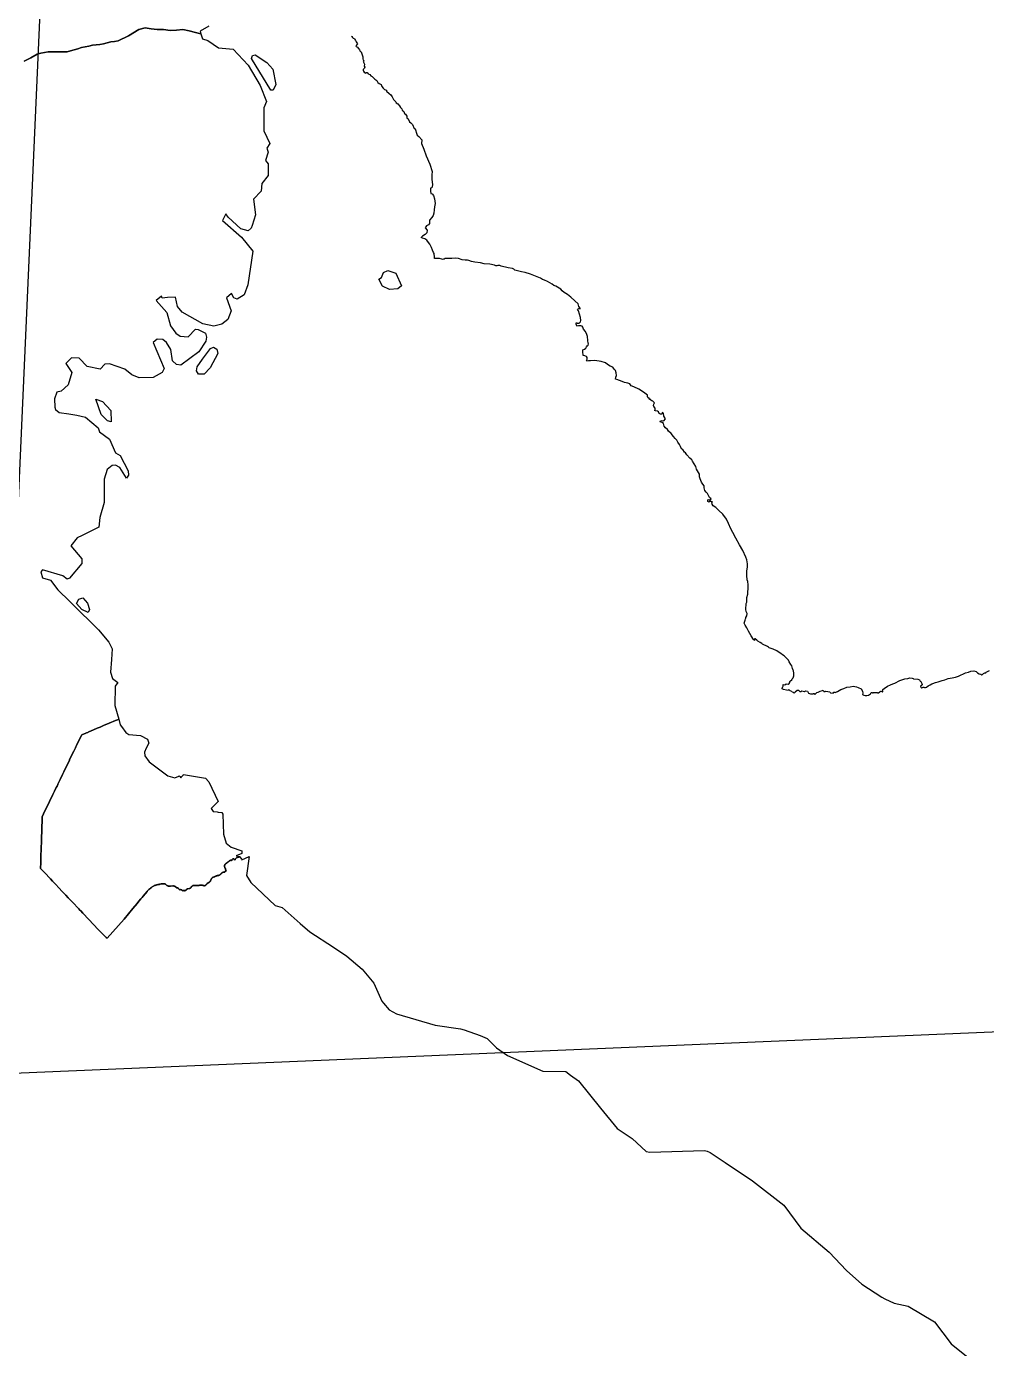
# Model space of a CAD drawing. Extents: x -312 to 667, y -1017 to 963.
# Drawn here: x 361.4 to 404.9, y 159.5 to 219.4 of the extents above; entities that cross this region are included whole.
import ezdxf

# ---------------------------------------------------------------- set-up
doc = ezdxf.new("R2010")
doc.units = 0
doc.header["$MEASUREMENT"] = 0
doc.layers.add('AEROVIAS', color=96, linetype='CONTINUOUS')
doc.layers.add('LINEAS_DE_MAPA', color=7, linetype='CONTINUOUS')

msp = doc.modelspace()

# ---------------------------------------------------------------- linework, layer by layer
at = {"layer": 'AEROVIAS'}
for p, q in [((359.886, 171.951), (364.628, 278.629)), ((409.421, 174.042), (359.886, 171.951))]:
    msp.add_line(p, q, dxfattribs=at)
at = {"layer": 'LINEAS_DE_MAPA', "color": 7}
for points in [[(369.669, 219.434), (369.28, 219.205), (369.313, 219.087), (369.068, 219.154), (368.784, 219.23), (368.496, 219.283), (368.204, 219.259), (367.913, 219.245), (367.621, 219.279), (367.327, 219.285), (367.063, 219.315), (366.786, 219.354), (366.505, 219.279), (366.026, 218.992), (365.873, 218.919), (365.72, 218.844), (365.566, 218.773), (365.399, 218.74), (365.229, 218.725), (365.064, 218.685), (364.9, 218.638), (364.735, 218.602), (364.564, 218.591), (364.395, 218.575), (364.231, 218.526), (364.064, 218.499), (363.896, 218.47), (363.735, 218.415), (363.574, 218.361), (363.409, 218.319), (363.247, 218.268), (362.906, 218.266), (362.735, 218.27), (362.565, 218.279), (362.396, 218.276), (362.228, 218.245), (362.061, 218.21), (361.896, 218.169), (361.602, 218.002), (361.451, 217.923), (361.3, 217.844)], [(361.3, 217.844), (361.451, 217.923), (361.602, 218.002), (361.896, 218.169), (362.061, 218.21), (362.228, 218.245), (362.396, 218.276), (362.565, 218.279), (362.735, 218.27), (362.906, 218.266), (363.247, 218.268), (363.409, 218.319), (363.574, 218.361), (363.735, 218.415), (363.896, 218.47), (364.064, 218.499), (364.231, 218.526), (364.395, 218.575), (364.564, 218.591), (364.735, 218.602), (364.9, 218.638), (365.064, 218.685), (365.229, 218.725), (365.399, 218.74), (365.566, 218.773), (365.72, 218.844), (365.873, 218.919), (366.026, 218.992), (366.505, 219.279), (366.786, 219.354), (367.063, 219.315), (367.327, 219.285), (367.621, 219.279), (367.913, 219.245), (368.204, 219.259), (368.496, 219.283), (368.784, 219.23), (369.068, 219.154), (369.313, 219.087), (369.376, 218.857), (369.63, 218.79), (370.103, 218.458), (370.768, 218.392), (371.444, 217.675), (371.995, 216.748), (372.284, 216.027), (372.162, 215.73), (372.163, 214.694), (372.433, 214.125), (372.295, 213.904), (372.359, 213.721), (372.24, 213.349), (372.359, 213.198), (372.36, 212.673), (372.072, 212.312), (372.038, 211.963), (371.696, 211.603), (371.786, 210.894), (371.629, 210.403), (371.589, 210.282), (371.45, 210.161), (371.111, 210.252), (370.538, 210.78), (370.432, 210.937), (370.289, 210.626), (371.141, 209.873), (371.664, 209.236), (371.434, 207.717), (371.268, 207.263), (370.946, 207.075), (370.803, 207.13), (370.689, 207.318), (370.466, 207.133), (370.684, 206.546), (370.536, 206.151), (370.261, 205.934), (369.901, 205.84), (369.402, 205.95), (368.466, 206.473), (368.248, 206.736), (368.161, 207.158), (367.798, 207.151), (367.557, 207.118), (367.531, 207.208), (367.283, 207.012), (367.768, 206.469), (367.932, 205.863), (368.179, 205.522), (368.375, 205.385), (368.735, 205.368), (369.062, 205.703), (369.185, 205.701), (369.514, 205.524), (369.568, 205.343), (369.533, 205.16), (369.215, 204.686), (368.394, 204.074), (368.198, 204.109), (368.018, 204.268), (367.954, 204.786), (367.756, 205.11), (367.584, 205.243), (367.324, 205.262), (367.143, 205.108), (367.64, 203.926), (367.556, 203.748), (367.143, 203.523), (366.518, 203.51), (366.184, 203.638), (365.865, 203.9), (365.169, 204.132), (364.955, 204.121), (364.754, 203.895), (364.157, 204.016), (363.791, 204.396), (363.443, 204.412), (363.188, 204.156), (363.465, 203.748), (363.297, 203.182), (362.975, 202.895), (362.783, 202.857), (362.674, 202.557), (362.691, 202.181), (362.716, 202.067), (362.895, 201.938), (363.323, 201.87), (363.683, 201.813), (364.076, 201.727), (364.652, 201.233), (364.716, 201.054), (365.164, 200.727), (365.439, 200.107), (365.649, 199.982), (366.017, 199.29), (366.032, 199.1), (365.94, 198.961), (365.634, 199.435), (365.448, 199.545), (365.284, 199.54), (365.063, 199.352), (364.935, 198.907), (364.935, 197.995), (364.935, 197.859), (364.73, 197.172), (364.69, 196.739), (363.934, 196.356), (363.698, 196.259), (363.417, 195.893), (363.91, 195.311), (363.922, 195.098), (363.355, 194.428), (363.25, 194.379), (363.057, 194.538), (362.127, 194.799), (362.053, 194.708), (362.135, 194.448), (362.497, 194.343), (362.836, 193.904), (363.373, 193.373), (363.467, 193.281), (364.674, 192.088), (365.132, 191.534), (365.283, 191.23), (365.254, 190.741), (365.219, 190.164), (365.298, 189.88), (365.551, 189.701), (365.419, 189.541), (365.414, 188.655), (365.587, 188.039), (365.525, 188.014), (365.441, 187.978), (365.152, 187.856), (364.904, 187.751), (364.744, 187.682), (364.617, 187.628), (364.312, 187.5), (364.27, 187.482), (364.264, 187.48), (364.208, 187.456), (364.185, 187.444), (364.135, 187.424), (364.102, 187.409), (363.923, 187.334), (363.907, 187.305), (363.902, 187.294), (363.71, 186.928), (363.67, 186.845), (363.643, 186.788), (363.624, 186.748), (363.551, 186.595), (363.44, 186.363), (363.361, 186.199), (363.351, 186.177), (363.103, 185.657), (363.086, 185.622), (363.04, 185.527), (362.938, 185.314), (362.832, 185.091), (362.827, 185.081), (362.794, 185.01), (362.759, 184.94), (362.745, 184.909), (362.681, 184.776), (362.607, 184.626), (362.456, 184.316), (362.445, 184.292), (362.229, 183.85), (362.129, 183.641), (362.123, 183.629), (362.117, 183.462), (362.115, 183.395), (362.109, 183.19), (362.107, 183.17), (362.101, 182.959), (362.1, 182.935), (362.093, 182.713), (362.092, 182.686), (362.084, 182.467), (362.077, 182.226), (362.076, 182.203), (362.074, 182.134), (362.066, 181.869), (362.063, 181.827), (362.055, 181.582), (362.055, 181.554), (362.046, 181.275), (362.145, 181.17), (362.221, 181.091), (362.491, 180.804), (362.593, 180.698), (362.72, 180.562), (362.884, 180.389), (363.013, 180.252), (363.188, 180.069), (363.301, 179.95), (363.401, 179.843), (363.563, 179.673), (363.698, 179.53), (363.745, 179.48), (363.76, 179.466), (363.781, 179.443), (363.833, 179.387), (363.87, 179.35), (363.962, 179.251), (364.238, 178.961), (364.273, 178.923), (364.401, 178.79), (364.494, 178.69), (364.618, 178.56), (365.015, 178.142), (365.061, 178.113), (365.834, 178.982), (366.233, 179.463), (366.419, 179.69), (366.504, 179.79), (366.59, 179.895), (366.648, 179.966), (366.692, 180.018), (366.788, 180.133), (366.872, 180.237), (366.896, 180.262), (366.911, 180.284), (366.931, 180.308), (366.957, 180.328), (366.989, 180.355), (367.025, 180.387), (367.068, 180.413), (367.105, 180.439), (367.135, 180.463), (367.166, 180.482), (367.197, 180.498), (367.232, 180.508), (367.259, 180.517), (367.278, 180.524), (367.305, 180.53), (367.327, 180.537), (367.363, 180.545), (367.399, 180.547), (367.413, 180.55), (367.431, 180.554), (367.434, 180.566), (367.469, 180.563), (367.516, 180.577), (367.561, 180.584), (367.573, 180.584), (367.578, 180.585), (367.583, 180.585), (367.588, 180.585), (367.595, 180.584), (367.601, 180.585), (367.606, 180.585), (367.612, 180.584), (367.617, 180.584), (367.624, 180.584), (367.629, 180.584), (367.635, 180.583), (367.64, 180.582), (367.646, 180.58), (367.652, 180.58), (367.657, 180.579), (367.662, 180.578), (367.668, 180.577), (367.673, 180.575), (367.679, 180.574), (367.685, 180.573), (367.689, 180.571), (367.712, 180.558), (367.738, 180.541), (367.754, 180.525), (367.772, 180.511), (367.778, 180.506), (367.783, 180.503), (367.788, 180.5), (367.792, 180.497), (367.797, 180.494), (367.803, 180.491), (367.808, 180.49), (367.813, 180.487), (367.817, 180.485), (367.823, 180.484), (367.828, 180.48), (367.835, 180.479), (367.84, 180.477), (367.845, 180.475), (367.85, 180.474), (367.856, 180.472), (367.882, 180.471), (367.925, 180.47), (368.037, 180.484), (368.047, 180.484), (368.052, 180.485), (368.057, 180.484), (368.064, 180.485), (368.069, 180.485), (368.075, 180.484), (368.08, 180.482), (368.086, 180.482), (368.092, 180.48), (368.096, 180.479), (368.103, 180.478), (368.108, 180.475), (368.113, 180.473), (368.118, 180.471), (368.124, 180.469), (368.129, 180.466), (368.133, 180.463), (368.138, 180.46), (368.143, 180.456), (368.146, 180.453), (368.224, 180.398), (368.233, 180.397), (368.238, 180.399), (368.244, 180.399), (368.249, 180.401), (368.299, 180.376), (368.299, 180.373), (368.304, 180.361), (368.309, 180.347), (368.318, 180.334), (368.324, 180.326), (368.334, 180.317), (368.348, 180.314), (368.368, 180.314), (368.388, 180.319), (368.402, 180.317), (368.42, 180.313), (368.431, 180.316), (368.438, 180.307), (368.446, 180.303), (368.453, 180.295), (368.462, 180.285), (368.469, 180.282), (368.478, 180.282), (368.484, 180.277), (368.49, 180.27), (368.501, 180.268), (368.506, 180.269), (368.512, 180.271), (368.516, 180.273), (368.524, 180.275), (368.53, 180.275), (368.536, 180.274), (368.542, 180.275), (368.547, 180.273), (368.556, 180.27), (368.562, 180.27), (368.567, 180.271), (368.572, 180.272), (368.578, 180.275), (368.583, 180.278), (368.59, 180.28), (368.594, 180.282), (368.601, 180.283), (368.606, 180.284), (368.612, 180.284), (368.617, 180.285), (368.623, 180.286), (368.629, 180.287), (368.634, 180.282), (368.638, 180.287), (368.643, 180.293), (368.648, 180.298), (368.651, 180.308), (368.655, 180.318), (368.657, 180.324), (368.661, 180.33), (368.664, 180.333), (368.669, 180.337), (368.673, 180.341), (368.678, 180.345), (368.682, 180.347), (368.686, 180.35), (368.693, 180.352), (368.698, 180.354), (368.704, 180.355), (368.709, 180.358), (368.714, 180.357), (368.773, 180.366), (368.788, 180.367), (368.796, 180.369), (368.801, 180.371), (368.808, 180.373), (368.812, 180.374), (368.817, 180.377), (368.822, 180.379), (368.825, 180.38), (368.827, 180.383), (368.831, 180.385), (368.837, 180.388), (368.84, 180.393), (368.845, 180.396), (368.848, 180.401), (368.853, 180.405), (368.855, 180.41), (368.858, 180.414), (368.862, 180.419), (368.864, 180.424), (368.866, 180.43), (368.868, 180.435), (368.871, 180.44), (368.881, 180.448), (368.891, 180.456), (368.902, 180.465), (368.91, 180.476), (368.923, 180.486), (368.938, 180.494), (368.949, 180.5), (368.961, 180.503), (368.962, 180.505), (368.973, 180.507), (368.986, 180.51), (368.996, 180.513), (369.005, 180.512), (369.016, 180.511), (369.137, 180.505), (369.147, 180.506), (369.153, 180.505), (369.158, 180.506), (369.164, 180.506), (369.17, 180.506), (369.175, 180.507), (369.18, 180.507), (369.186, 180.506), (369.193, 180.507), (369.198, 180.507), (369.203, 180.509), (369.209, 180.508), (369.215, 180.51), (369.22, 180.51), (369.225, 180.51), (369.231, 180.512), (369.237, 180.512), (369.243, 180.513), (369.249, 180.514), (369.254, 180.516), (369.259, 180.515), (369.265, 180.517), (369.271, 180.518), (369.276, 180.519), (369.281, 180.52), (369.288, 180.522), (369.293, 180.523), (369.299, 180.525), (369.303, 180.525), (369.304, 180.525), (369.31, 180.525), (369.316, 180.526), (369.324, 180.525), (369.33, 180.525), (369.336, 180.524), (369.342, 180.524), (369.349, 180.523), (369.355, 180.521), (369.362, 180.52), (369.368, 180.519), (369.375, 180.517), (369.381, 180.515), (369.388, 180.513), (369.394, 180.512), (369.401, 180.51), (369.407, 180.508), (369.418, 180.503), (369.424, 180.502), (369.43, 180.5), (369.437, 180.498), (369.443, 180.496), (369.45, 180.495), (369.457, 180.495), (369.463, 180.496), (369.47, 180.497), (369.476, 180.497), (369.482, 180.499), (369.488, 180.5), (369.495, 180.502), (369.501, 180.504), (369.507, 180.508), (369.513, 180.511), (369.518, 180.515), (369.527, 180.522), (369.531, 180.527), (369.531, 180.528), (369.534, 180.532), (369.539, 180.538), (369.543, 180.542), (369.547, 180.548), (369.552, 180.552), (369.556, 180.558), (369.559, 180.561), (369.565, 180.567), (369.57, 180.572), (369.575, 180.575), (369.58, 180.58), (369.585, 180.583), (369.59, 180.588), (369.6, 180.595), (369.668, 180.646), (369.679, 180.653), (369.69, 180.658), (369.695, 180.661), (369.701, 180.663), (369.707, 180.668), (369.713, 180.671), (369.716, 180.676), (369.722, 180.679), (369.726, 180.685), (369.73, 180.69), (369.733, 180.695), (369.737, 180.702), (369.74, 180.708), (369.742, 180.716), (369.778, 180.792), (369.781, 180.799), (369.783, 180.804), (369.786, 180.812), (369.789, 180.817), (369.792, 180.822), (369.797, 180.827), (369.8, 180.833), (369.804, 180.838), (369.808, 180.843), (369.813, 180.849), (369.818, 180.852), (369.823, 180.856), (369.829, 180.86), (369.833, 180.864), (369.84, 180.868), (369.845, 180.87), (369.852, 180.873), (369.857, 180.875), (369.863, 180.877), (369.87, 180.88), (369.877, 180.881), (369.915, 180.895), (369.927, 180.9), (369.935, 180.905), (369.943, 180.909), (369.95, 180.912), (369.962, 180.918), (369.97, 180.923), (369.976, 180.925), (369.981, 180.927), (369.997, 180.934), (370.004, 180.938), (370.011, 180.941), (370.017, 180.942), (370.023, 180.944), (370.029, 180.946), (370.035, 180.948), (370.042, 180.949), (370.048, 180.952), (370.055, 180.953), (370.061, 180.954), (370.067, 180.955), (370.074, 180.957), (370.08, 180.958), (370.086, 180.96), (370.093, 180.962), (370.099, 180.963), (370.107, 180.964), (370.118, 180.965), (370.125, 180.966), (370.131, 180.968), (370.137, 180.97), (370.144, 180.973), (370.15, 180.975), (370.155, 180.978), (370.162, 180.981), (370.166, 180.986), (370.171, 180.989), (370.176, 180.994), (370.181, 180.999), (370.188, 181.009), (370.196, 181.016), (370.201, 181.019), (370.207, 181.023), (370.214, 181.03), (370.222, 181.035), (370.229, 181.042), (370.233, 181.048), (370.238, 181.052), (370.241, 181.057), (370.245, 181.062), (370.25, 181.067), (370.255, 181.071), (370.26, 181.076), (370.266, 181.081), (370.27, 181.083), (370.277, 181.087), (370.282, 181.089), (370.289, 181.092), (370.294, 181.095), (370.306, 181.097), (370.323, 181.104), (370.33, 181.105), (370.34, 181.11), (370.351, 181.115), (370.359, 181.116), (370.364, 181.118), (370.375, 181.116), (370.383, 181.111), (370.39, 181.116), (370.391, 181.126), (370.389, 181.132), (370.392, 181.138), (370.402, 181.141), (370.408, 181.139), (370.415, 181.147), (370.419, 181.153), (370.426, 181.149), (370.431, 181.149), (370.437, 181.156), (370.438, 181.161), (370.445, 181.164), (370.452, 181.158), (370.448, 181.17), (370.445, 181.174), (370.441, 181.177), (370.439, 181.186), (370.436, 181.193), (370.435, 181.201), (370.433, 181.213), (370.429, 181.223), (370.428, 181.229), (370.428, 181.235), (370.427, 181.242), (370.426, 181.248), (370.424, 181.254), (370.422, 181.261), (370.42, 181.266), (370.417, 181.272), (370.415, 181.279), (370.412, 181.285), (370.405, 181.293), (370.401, 181.298), (370.398, 181.303), (370.396, 181.31), (370.398, 181.322), (370.396, 181.329), (370.393, 181.334), (370.39, 181.341), (370.385, 181.351), (370.383, 181.359), (370.381, 181.364), (370.38, 181.37), (370.378, 181.378), (370.379, 181.385), (370.379, 181.391), (370.38, 181.397), (370.38, 181.405), (370.381, 181.411), (370.382, 181.417), (370.384, 181.421), (370.384, 181.423), (370.387, 181.429), (370.389, 181.436), (370.392, 181.44), (370.395, 181.447), (370.398, 181.454), (370.402, 181.458), (370.406, 181.463), (370.41, 181.468), (370.414, 181.472), (370.42, 181.477), (370.424, 181.482), (370.432, 181.487), (370.443, 181.497), (370.447, 181.505), (370.455, 181.51), (370.464, 181.517), (370.471, 181.521), (370.48, 181.524), (370.488, 181.53), (370.494, 181.533), (370.497, 181.535), (370.503, 181.544), (370.513, 181.553), (370.521, 181.557), (370.531, 181.564), (370.54, 181.57), (370.549, 181.575), (370.556, 181.579), (370.561, 181.58), (370.567, 181.584), (370.572, 181.588), (370.578, 181.593), (370.582, 181.598), (370.585, 181.604), (370.588, 181.61), (370.592, 181.614), (370.596, 181.621), (370.602, 181.623), (370.608, 181.625), (370.614, 181.627), (370.623, 181.626), (370.627, 181.633), (370.635, 181.638), (370.644, 181.64), (370.649, 181.643), (370.655, 181.647), (370.66, 181.651), (370.665, 181.654), (370.674, 181.657), (370.681, 181.656), (370.687, 181.654), (370.691, 181.646), (370.692, 181.637), (370.693, 181.629), (370.697, 181.625), (370.701, 181.632), (370.706, 181.643), (370.711, 181.65), (370.716, 181.659), (370.717, 181.669), (370.715, 181.675), (370.72, 181.684), (370.756, 181.709), (370.763, 181.71), (370.769, 181.711), (370.776, 181.712), (370.783, 181.711), (370.789, 181.709), (370.795, 181.708), (370.806, 181.7), (370.814, 181.694), (370.818, 181.688), (370.829, 181.68), (370.832, 181.667), (370.827, 181.662), (370.831, 181.651), (370.853, 181.665), (370.868, 181.675), (370.862, 181.682), (370.852, 181.688), (370.917, 181.756), (370.919, 181.763), (371.072, 181.798), (371.143, 181.694), (371.165, 181.673), (371.5, 181.818), (371.373, 180.96), (371.571, 180.637), (372.671, 179.594), (372.997, 179.505), (373.809, 178.789), (374.239, 178.41), (375.312, 177.708), (375.917, 177.311), (376.619, 176.716), (377.142, 176.08), (377.507, 175.263), (377.581, 175.174), (377.834, 174.875), (378.162, 174.698), (379.921, 174.177), (381.063, 174.016), (381.23, 173.959), (381.962, 173.709), (382.282, 173.572), (382.706, 173.147), (383.201, 172.801), (384.801, 172.098), (385.845, 172.072), (386.055, 171.916), (386.407, 171.657), (387.408, 170.424), (388.169, 169.489), (388.839, 169.045), (389.481, 168.458), (389.64, 168.427), (392.118, 168.505), (392.238, 168.462), (392.37, 168.413), (393.062, 167.949), (394.298, 167.123), (395.713, 166.017), (396.488, 164.977), (397.769, 163.9), (398.554, 163.059), (399.24, 162.441), (400.157, 161.86), (400.285, 161.779), (400.71, 161.579), (401.344, 161.452), (402.542, 160.736), (403.297, 159.748), (404.07, 159.118)], [(369.669, 219.434), (369.28, 219.205), (369.313, 219.087), (369.376, 218.857), (369.63, 218.79), (370.103, 218.458), (370.768, 218.392), (371.444, 217.675), (371.995, 216.748), (372.284, 216.027), (372.162, 215.73), (372.163, 214.694), (372.433, 214.125), (372.295, 213.904), (372.359, 213.721), (372.24, 213.349), (372.359, 213.198), (372.36, 212.673), (372.072, 212.312), (372.038, 211.963), (371.696, 211.603), (371.786, 210.894), (371.629, 210.403), (371.589, 210.282), (371.45, 210.161), (371.111, 210.252), (370.538, 210.78), (370.432, 210.937), (370.289, 210.626), (371.141, 209.873), (371.664, 209.236), (371.434, 207.717), (371.268, 207.263), (370.946, 207.075), (370.803, 207.13), (370.689, 207.318), (370.466, 207.133), (370.684, 206.546), (370.536, 206.151), (370.261, 205.934), (369.901, 205.84), (369.402, 205.95), (368.466, 206.473), (368.248, 206.736), (368.161, 207.158), (367.798, 207.151), (367.557, 207.118), (367.531, 207.208), (367.283, 207.012), (367.768, 206.469), (367.932, 205.863), (368.179, 205.522), (368.375, 205.385), (368.735, 205.368), (369.062, 205.703), (369.185, 205.701), (369.514, 205.524), (369.568, 205.343), (369.533, 205.16), (369.215, 204.686), (368.394, 204.074), (368.198, 204.109), (368.018, 204.268), (367.954, 204.786), (367.756, 205.11), (367.584, 205.243), (367.324, 205.262), (367.143, 205.108), (367.64, 203.926), (367.556, 203.748), (367.143, 203.523), (366.518, 203.51), (366.184, 203.638), (365.865, 203.9), (365.169, 204.132), (364.955, 204.121), (364.754, 203.895), (364.157, 204.016), (363.791, 204.396), (363.443, 204.412), (363.188, 204.156), (363.465, 203.748), (363.297, 203.182), (362.975, 202.895), (362.783, 202.857), (362.674, 202.557), (362.691, 202.181), (362.716, 202.067), (362.895, 201.938), (363.323, 201.87), (363.683, 201.813), (364.076, 201.727), (364.652, 201.233), (364.716, 201.054), (365.164, 200.727), (365.439, 200.107), (365.649, 199.982), (366.017, 199.29), (366.032, 199.1), (365.94, 198.961), (365.634, 199.435), (365.448, 199.545), (365.284, 199.54), (365.063, 199.352), (364.935, 198.907), (364.935, 197.995), (364.935, 197.859), (364.73, 197.172), (364.69, 196.739), (363.934, 196.356), (363.698, 196.259), (363.417, 195.893), (363.91, 195.311), (363.922, 195.098), (363.355, 194.428), (363.25, 194.379), (363.057, 194.538), (362.127, 194.799), (362.053, 194.708), (362.135, 194.448), (362.497, 194.343), (362.836, 193.904), (363.373, 193.373), (363.467, 193.281), (364.674, 192.088), (365.132, 191.534), (365.283, 191.23), (365.254, 190.741), (365.219, 190.164), (365.298, 189.88), (365.551, 189.701), (365.419, 189.541), (365.414, 188.655), (365.587, 188.039), (365.66, 187.778), (365.71, 187.709), (365.906, 187.436), (366.045, 187.346), (366.575, 187.294), (366.892, 187.132), (366.946, 186.952), (366.837, 186.731), (366.748, 186.551), (366.765, 186.374), (366.971, 186.113), (367.818, 185.474), (368.132, 185.388), (368.305, 185.458), (368.329, 185.468), (368.357, 185.437), (368.398, 185.389), (368.427, 185.422), (368.516, 185.521), (368.522, 185.528), (369.515, 185.372), (369.67, 185.204), (370.099, 184.305), (369.776, 183.994), (369.872, 183.857), (370.041, 183.838), (370.087, 183.832), (370.253, 183.812), (370.306, 183.732), (370.336, 182.829), (370.451, 182.429), (370.677, 182.239), (371.17, 182.081), (371.156, 181.959), (370.906, 181.852), (371.044, 181.82), (371.072, 181.798), (371.143, 181.694), (371.165, 181.673), (371.5, 181.818), (371.373, 180.96), (371.571, 180.637), (372.671, 179.594), (372.997, 179.505), (373.809, 178.789), (374.239, 178.41), (375.312, 177.708), (375.917, 177.311), (376.619, 176.716), (377.142, 176.08), (377.507, 175.263), (377.581, 175.174), (377.834, 174.875), (378.162, 174.698), (379.921, 174.177), (381.063, 174.016), (381.23, 173.959), (381.962, 173.709), (382.282, 173.572), (382.706, 173.147), (383.201, 172.801), (384.801, 172.098), (385.845, 172.072), (386.055, 171.916), (386.407, 171.657), (387.408, 170.424), (388.169, 169.489), (388.839, 169.045), (389.481, 168.458), (389.64, 168.427), (392.118, 168.505), (392.238, 168.462), (392.37, 168.413), (393.062, 167.949), (394.298, 167.123), (395.713, 166.017), (396.488, 164.977), (397.769, 163.9), (398.554, 163.059), (399.24, 162.441), (400.157, 161.86), (400.285, 161.779), (400.71, 161.579), (401.344, 161.452), (402.542, 160.736), (403.297, 159.748), (404.07, 159.118)], [(376.127, 218.981), (376.152, 218.963), (376.177, 218.928), (376.206, 218.891), (376.266, 218.876), (376.289, 218.829), (376.313, 218.787), (376.336, 218.725), (376.4, 218.636), (376.331, 218.542), (376.34, 218.518), (376.398, 218.481), (376.433, 218.434), (376.468, 218.402), (376.486, 218.362), (376.525, 218.309), (376.566, 218.267), (376.593, 218.181), (376.637, 218.054), (376.647, 217.95), (376.656, 217.897), (376.672, 217.891), (376.685, 217.851), (376.667, 217.83), (376.696, 217.782), (376.718, 217.709), (376.711, 217.626), (376.729, 217.585), (376.725, 217.536), (376.664, 217.469), (376.655, 217.424), (376.675, 217.395), (376.698, 217.35), (376.783, 217.314), (376.813, 217.34), (376.845, 217.337), (376.89, 217.283), (376.954, 217.25), (377.009, 217.19), (377.067, 217.163), (377.142, 217.084), (377.192, 217.029), (377.277, 216.979), (377.318, 216.88), (377.391, 216.843), (377.47, 216.789), (377.509, 216.71), (377.568, 216.631), (377.627, 216.568), (377.709, 216.544), (377.714, 216.496), (377.835, 216.392), (377.913, 216.328), (377.97, 216.23), (378.034, 216.112), (378.141, 216.013), (378.161, 215.959), (378.231, 215.917), (378.307, 215.834), (378.347, 215.747), (378.416, 215.685), (378.431, 215.637), (378.508, 215.573), (378.538, 215.486), (378.573, 215.455), (378.63, 215.356), (378.642, 215.28), (378.702, 215.237), (378.758, 215.099), (378.817, 215.058), (378.889, 214.986), (378.964, 214.794), (379.016, 214.79), (379.037, 214.735), (379.077, 214.586), (379.109, 214.503), (379.183, 214.444), (379.313, 214.288), (379.299, 214.117), (379.409, 213.87), (379.513, 213.556), (379.678, 213.185), (379.779, 212.851), (379.767, 212.706), (379.764, 212.508), (379.795, 212.253), (379.77, 212.11), (379.716, 212.102), (379.704, 211.957), (379.722, 211.862), (379.786, 211.844), (379.845, 211.759), (379.897, 211.61), (379.917, 211.396), (379.893, 211.252), (379.869, 211.121), (379.856, 210.964), (379.834, 210.86), (379.774, 210.772), (379.659, 210.649), (379.659, 210.492), (379.615, 210.429), (379.532, 210.383), (379.472, 210.295), (379.555, 210.195), (379.545, 210.077), (379.474, 210.004), (379.35, 209.922), (379.292, 209.859)], [(372.482, 216.54), (371.604, 217.968), (371.646, 218.112), (371.774, 218.134), (372.294, 217.785), (372.57, 217.491), (372.7, 216.788), (372.583, 216.541), (372.482, 216.54)], [(372.482, 216.54), (371.604, 217.968), (371.646, 218.112), (371.774, 218.134), (372.294, 217.785), (372.57, 217.491), (372.7, 216.788), (372.583, 216.541), (372.482, 216.54)], [(396.183, 189.223), (396.149, 189.25), (396.089, 189.26), (396.069, 189.296), (395.994, 189.325), (395.974, 189.355), (395.931, 189.365), (395.917, 189.344), (395.834, 189.351), (395.698, 189.386), (395.67, 189.394), (395.638, 189.41), (395.642, 189.453), (395.661, 189.475), (395.675, 189.501), (395.683, 189.541), (395.677, 189.604), (395.761, 189.603), (395.808, 189.62), (395.826, 189.636), (395.904, 189.629), (395.956, 189.653), (395.982, 189.697), (395.992, 189.752), (396.018, 189.779), (396.083, 189.824), (396.099, 189.874), (396.141, 189.91), (396.161, 190.011), (396.171, 190.124), (396.158, 190.233), (396.137, 190.257), (396.111, 190.335), (396.078, 190.462), (396.034, 190.524), (395.96, 190.644), (395.926, 190.715), (395.859, 190.772), (395.767, 190.865), (395.726, 190.909), (395.652, 190.956), (395.585, 191.018), (395.505, 191.065), (395.4, 191.143), (395.233, 191.214), (395.102, 191.254), (395.054, 191.275), (395.017, 191.308), (394.968, 191.329), (394.914, 191.365), (394.814, 191.405), (394.754, 191.434), (394.719, 191.47), (394.639, 191.512), (394.543, 191.571), (394.497, 191.621), (394.417, 191.679), (394.379, 191.683), (394.392, 191.641), (394.379, 191.608), (394.338, 191.653), (394.24, 191.82), (394.119, 192.024), (394.043, 192.173), (393.958, 192.294), (393.922, 192.395), (393.926, 192.434), (393.956, 192.529), (393.981, 192.589), (393.997, 192.621), (394, 192.65), (394.035, 192.725), (394.05, 192.827), (394.002, 192.923), (393.993, 193.008), (394.012, 193.286), (394.033, 193.335), (394.04, 193.546), (394.087, 193.701), (394.078, 193.793), (394.1, 193.961), (394.096, 194.126), (394.083, 194.282), (394.055, 194.347), (394.045, 194.552), (394.04, 194.753), (394.074, 194.948), (394.069, 195.08), (394.035, 195.265), (393.988, 195.377), (393.854, 195.684), (393.707, 195.938), (393.544, 196.242), (393.41, 196.504), (393.312, 196.661), (393.211, 196.909), (393.11, 197.105), (392.945, 197.324), (392.775, 197.494), (392.631, 197.632), (392.52, 197.709), (392.469, 197.776), (392.46, 197.862), (392.479, 197.889), (392.429, 197.899), (392.345, 197.895), (392.31, 197.876), (392.274, 197.906), (392.274, 197.97), (392.315, 197.995), (392.356, 197.963), (392.398, 197.982), (392.417, 198.015), (392.351, 198.088), (392.249, 198.262), (392.193, 198.325), (392.143, 198.403), (392.102, 198.52), (392.1, 198.611), (392.051, 198.689), (391.991, 198.775), (391.921, 198.934), (391.901, 199.021), (391.889, 199.136), (391.806, 199.286), (391.751, 199.359), (391.724, 199.493), (391.576, 199.734), (391.542, 199.794), (391.46, 199.869), (391.321, 200.011), (391.262, 200.108), (391.208, 200.14), (391.139, 200.25), (391.076, 200.294), (391.035, 200.396), (390.985, 200.48), (390.917, 200.593), (390.873, 200.676), (390.796, 200.751), (390.722, 200.849), (390.604, 200.98), (390.49, 201.092), (390.446, 201.17), (390.352, 201.246), (390.291, 201.32), (390.262, 201.431), (390.199, 201.482), (390.118, 201.517), (390.132, 201.55), (390.191, 201.574), (390.284, 201.549), (390.349, 201.651), (390.28, 201.771), (390.257, 201.898), (390.21, 201.936), (390.201, 201.892), (390.176, 201.864), (390.125, 201.858), (390.072, 201.892), (390.04, 201.969), (389.985, 201.995), (389.897, 202.002), (389.854, 202.029), (389.88, 202.061), (389.88, 202.136), (389.83, 202.203), (389.812, 202.249), (389.828, 202.305), (389.85, 202.371), (389.819, 202.397), (389.785, 202.451), (389.729, 202.456), (389.688, 202.494), (389.69, 202.521), (389.646, 202.525), (389.614, 202.57), (389.558, 202.607), (389.538, 202.656), (389.537, 202.723), (389.352, 202.861), (389.142, 202.996), (388.916, 203.089), (388.8, 203.14), (388.737, 203.232), (388.655, 203.263), (388.502, 203.294), (388.386, 203.341), (388.147, 203.423), (388.094, 203.446), (388.108, 203.535), (388.134, 203.613), (388.125, 203.729), (388.092, 203.829), (388.031, 203.895), (387.974, 203.98), (387.841, 204.039), (387.726, 204.104), (387.632, 204.18), (387.445, 204.244), (387.154, 204.282), (386.962, 204.281), (386.859, 204.271), (386.787, 204.264), (386.777, 204.29), (386.8, 204.349), (386.807, 204.42), (386.781, 204.472), (386.706, 204.503), (386.627, 204.51), (386.62, 204.559), (386.617, 204.657), (386.605, 204.743), (386.615, 204.779), (386.69, 204.809), (386.741, 204.848), (386.77, 204.912), (386.803, 204.957), (386.855, 204.983), (386.872, 205.043), (386.856, 205.069), (386.843, 205.198), (386.822, 205.371), (386.789, 205.47), (386.728, 205.609), (386.642, 205.715), (386.613, 205.802), (386.58, 205.842), (386.522, 205.865), (386.409, 205.858), (386.335, 205.85), (386.325, 205.87), (386.34, 205.91), (386.312, 205.919), (386.304, 205.982), (386.33, 206.004), (386.365, 205.982), (386.442, 205.975), (386.488, 206.021), (386.507, 206.037), (386.525, 206.102), (386.508, 206.244), (386.453, 206.388), (386.407, 206.538), (386.375, 206.596), (386.391, 206.631), (386.416, 206.641), (386.493, 206.635), (386.484, 206.666), (386.43, 206.738), (386.392, 206.856), (386.253, 206.991), (386.069, 207.152), (385.918, 207.281), (385.763, 207.367), (385.669, 207.448), (385.615, 207.527), (385.466, 207.606), (385.38, 207.655), (385.293, 207.682), (385.214, 207.743), (385.116, 207.807), (385.008, 207.864), (384.875, 207.925), (384.776, 207.963), (384.698, 208.02), (384.547, 208.081), (384.238, 208.198), (383.999, 208.279), (383.827, 208.301), (383.657, 208.346), (383.534, 208.386), (383.49, 208.433), (383.42, 208.45), (383.231, 208.486), (382.907, 208.561), (382.849, 208.591), (382.754, 208.593), (382.715, 208.572), (382.674, 208.576), (382.605, 208.612), (382.393, 208.648), (382.136, 208.67), (381.971, 208.709), (381.722, 208.742), (381.563, 208.779), (381.452, 208.819), (381.382, 208.831), (381.285, 208.833), (381.15, 208.857), (380.975, 208.915), (380.825, 208.928), (380.674, 208.917), (380.5, 208.912), (380.355, 208.907), (380.323, 208.884), (380.294, 208.88), (380.25, 208.861), (380.222, 208.886), (380.11, 208.909), (379.972, 208.914), (379.923, 208.912), (379.889, 208.907), (379.893, 208.975), (379.87, 209.136), (379.845, 209.188), (379.799, 209.288), (379.755, 209.402), (379.678, 209.555), (379.618, 209.638), (379.537, 209.737), (379.447, 209.8), (379.341, 209.826), (379.292, 209.859)], [(377.859, 207.5), (377.542, 207.663), (377.367, 207.971), (377.489, 208.056), (377.578, 208.282), (377.775, 208.36), (378.135, 208.24), (378.391, 207.674), (378.225, 207.531), (377.859, 207.5)], [(377.859, 207.5), (377.542, 207.663), (377.367, 207.971), (377.489, 208.056), (377.578, 208.282), (377.775, 208.36), (378.135, 208.24), (378.391, 207.674), (378.225, 207.531), (377.859, 207.5)], [(369.207, 203.677), (369.113, 203.825), (369.145, 203.995), (369.387, 204.354), (369.744, 204.835), (369.876, 204.895), (370.027, 204.802), (370.078, 204.608), (369.727, 203.952), (369.456, 203.671), (369.207, 203.677)], [(369.207, 203.677), (369.113, 203.825), (369.145, 203.995), (369.387, 204.354), (369.744, 204.835), (369.876, 204.895), (370.027, 204.802), (370.078, 204.608), (369.727, 203.952), (369.456, 203.671), (369.207, 203.677)], [(365.245, 201.515), (365.076, 201.56), (364.786, 201.845), (364.555, 202.533), (364.856, 202.436), (365.229, 202.017), (365.245, 201.515)], [(365.245, 201.515), (365.076, 201.56), (364.786, 201.845), (364.555, 202.533), (364.856, 202.436), (365.229, 202.017), (365.245, 201.515)], [(364.208, 192.88), (363.923, 193.013), (363.681, 193.279), (363.779, 193.48), (363.96, 193.533), (364.169, 193.296), (364.26, 193.01), (364.208, 192.88)], [(364.208, 192.88), (363.923, 193.013), (363.681, 193.279), (363.779, 193.48), (363.96, 193.533), (364.169, 193.296), (364.26, 193.01), (364.208, 192.88)], [(396.183, 189.223), (396.205, 189.25), (396.228, 189.283), (396.319, 189.361), (396.373, 189.36), (396.409, 189.331), (396.437, 189.295), (396.481, 189.301), (396.529, 189.327), (396.591, 189.312), (396.645, 189.297), (396.696, 189.322), (396.779, 189.305), (396.805, 189.272), (396.825, 189.215), (396.917, 189.191), (397.049, 189.185), (397.062, 189.209), (397.1, 189.206), (397.108, 189.18), (397.128, 189.178), (397.17, 189.205), (397.208, 189.252), (397.264, 189.266), (397.356, 189.308), (397.459, 189.34), (397.493, 189.347), (397.529, 189.298), (397.582, 189.288), (397.618, 189.305), (397.794, 189.279), (397.81, 189.253), (397.824, 189.228), (397.956, 189.211), (397.975, 189.263), (398.025, 189.264), (398.064, 189.255), (398.101, 189.283), (398.151, 189.298), (398.302, 189.386), (398.439, 189.428), (398.563, 189.483), (398.719, 189.51), (398.849, 189.538), (399.004, 189.505), (399.081, 189.482), (399.215, 189.42), (399.273, 189.31), (399.295, 189.217), (399.28, 189.152), (399.331, 189.123), (399.4, 189.117), (399.469, 189.12), (399.553, 189.128), (399.601, 189.159), (399.644, 189.19), (399.669, 189.249), (399.733, 189.249), (399.736, 189.226), (399.767, 189.24), (399.777, 189.255), (399.851, 189.248), (399.895, 189.254), (399.94, 189.244), (399.964, 189.238), (400.003, 189.238), (400.07, 189.274), (400.089, 189.302), (400.147, 189.301), (400.179, 189.273), (400.2, 189.281), (400.201, 189.302), (400.188, 189.318), (400.203, 189.377), (400.263, 189.427), (400.405, 189.53), (400.54, 189.598), (400.648, 189.644), (400.739, 189.671), (400.971, 189.787), (401.191, 189.862), (401.326, 189.89), (401.427, 189.906), (401.525, 189.893), (401.573, 189.878), (401.592, 189.866), (401.778, 189.849), (401.86, 189.827), (401.888, 189.764), (401.922, 189.742), (401.947, 189.694), (401.968, 189.657), (401.984, 189.615), (401.96, 189.571), (401.93, 189.559), (401.912, 189.53), (401.913, 189.491), (401.946, 189.458), (401.969, 189.456), (402.027, 189.486), (402.058, 189.496), (402.085, 189.481), (402.125, 189.477), (402.18, 189.491), (402.255, 189.55), (402.342, 189.592), (402.421, 189.641), (402.508, 189.669), (402.539, 189.68), (402.591, 189.707), (402.711, 189.735), (402.885, 189.795), (403.011, 189.828), (403.164, 189.886), (403.335, 189.906), (403.491, 189.942), (403.628, 189.989), (403.943, 190.133), (404.081, 190.176), (404.187, 190.211), (404.327, 190.224), (404.419, 190.205), (404.442, 190.179), (404.492, 190.133), (404.562, 190.092), (404.636, 190.085), (404.682, 190.051), (404.718, 190.068), (404.762, 190.108), (404.814, 190.14), (404.863, 190.141), (404.885, 190.168), (405.025, 190.246)], [(368.305, 185.458), (368.329, 185.468), (368.357, 185.437), (368.398, 185.389), (368.427, 185.422), (368.516, 185.521), (368.522, 185.528), (369.515, 185.372), (369.67, 185.204), (370.099, 184.305), (369.776, 183.994), (369.872, 183.857), (370.041, 183.838), (370.087, 183.832), (370.253, 183.812), (370.306, 183.732), (370.336, 182.829), (370.451, 182.429), (370.677, 182.239), (371.17, 182.081), (371.156, 181.959), (370.906, 181.852), (371.044, 181.82), (371.072, 181.798), (370.919, 181.763), (370.917, 181.756), (370.852, 181.688), (370.862, 181.682), (370.868, 181.675), (370.853, 181.665), (370.831, 181.651), (370.827, 181.662), (370.832, 181.667), (370.829, 181.68), (370.818, 181.688), (370.814, 181.694), (370.806, 181.7), (370.795, 181.708), (370.789, 181.709), (370.783, 181.711), (370.776, 181.712), (370.769, 181.711), (370.763, 181.71), (370.756, 181.709), (370.72, 181.684), (370.715, 181.675), (370.717, 181.669), (370.716, 181.659), (370.711, 181.65), (370.706, 181.643), (370.701, 181.632), (370.697, 181.625), (370.693, 181.629), (370.692, 181.637), (370.691, 181.646), (370.687, 181.654), (370.681, 181.656), (370.674, 181.657), (370.665, 181.654), (370.66, 181.651), (370.655, 181.647), (370.649, 181.643), (370.644, 181.64), (370.635, 181.638), (370.627, 181.633), (370.623, 181.626), (370.614, 181.627), (370.608, 181.625), (370.602, 181.623), (370.596, 181.621), (370.592, 181.614), (370.588, 181.61), (370.585, 181.604), (370.582, 181.598), (370.578, 181.593), (370.572, 181.588), (370.567, 181.584), (370.561, 181.58), (370.556, 181.579), (370.549, 181.575), (370.54, 181.57), (370.531, 181.564), (370.521, 181.557), (370.513, 181.553), (370.503, 181.544), (370.497, 181.535), (370.494, 181.533), (370.488, 181.53), (370.48, 181.524), (370.471, 181.521), (370.464, 181.517), (370.455, 181.51), (370.447, 181.505), (370.443, 181.497), (370.432, 181.487), (370.424, 181.482), (370.42, 181.477), (370.414, 181.472), (370.41, 181.468), (370.406, 181.463), (370.402, 181.458), (370.398, 181.454), (370.395, 181.447), (370.392, 181.44), (370.389, 181.436), (370.387, 181.429), (370.384, 181.423), (370.384, 181.421), (370.382, 181.417), (370.381, 181.411), (370.38, 181.405), (370.38, 181.397), (370.379, 181.391), (370.379, 181.385), (370.378, 181.378), (370.38, 181.37), (370.381, 181.364), (370.383, 181.359), (370.385, 181.351), (370.39, 181.341), (370.393, 181.334), (370.396, 181.329), (370.398, 181.322), (370.396, 181.31), (370.398, 181.303), (370.401, 181.298), (370.405, 181.293), (370.412, 181.285), (370.415, 181.279), (370.417, 181.272), (370.42, 181.266), (370.422, 181.261), (370.424, 181.254), (370.426, 181.248), (370.427, 181.242), (370.428, 181.235), (370.428, 181.229), (370.429, 181.223), (370.433, 181.213), (370.435, 181.201), (370.436, 181.193), (370.439, 181.186), (370.441, 181.177), (370.445, 181.174), (370.448, 181.17), (370.452, 181.158), (370.445, 181.164), (370.438, 181.161), (370.437, 181.156), (370.431, 181.149), (370.426, 181.149), (370.419, 181.153), (370.415, 181.147), (370.408, 181.139), (370.402, 181.141), (370.392, 181.138), (370.389, 181.132), (370.391, 181.126), (370.39, 181.116), (370.383, 181.111), (370.375, 181.116), (370.364, 181.118), (370.359, 181.116), (370.351, 181.115), (370.34, 181.11), (370.33, 181.105), (370.323, 181.104), (370.306, 181.097), (370.294, 181.095), (370.289, 181.092), (370.282, 181.089), (370.277, 181.087), (370.27, 181.083), (370.266, 181.081), (370.26, 181.076), (370.255, 181.071), (370.25, 181.067), (370.245, 181.062), (370.241, 181.057), (370.238, 181.052), (370.233, 181.048), (370.229, 181.042), (370.222, 181.035), (370.214, 181.03), (370.207, 181.023), (370.201, 181.019), (370.196, 181.016), (370.188, 181.009), (370.181, 180.999), (370.176, 180.994), (370.171, 180.989), (370.166, 180.986), (370.162, 180.981), (370.155, 180.978), (370.15, 180.975), (370.144, 180.973), (370.137, 180.97), (370.131, 180.968), (370.125, 180.966), (370.118, 180.965), (370.107, 180.964), (370.099, 180.963), (370.093, 180.962), (370.086, 180.96), (370.08, 180.958), (370.074, 180.957), (370.067, 180.955), (370.061, 180.954), (370.055, 180.953), (370.048, 180.952), (370.042, 180.949), (370.035, 180.948), (370.029, 180.946), (370.023, 180.944), (370.017, 180.942), (370.011, 180.941), (370.004, 180.938), (369.997, 180.934), (369.981, 180.927), (369.976, 180.925), (369.97, 180.923), (369.962, 180.918), (369.95, 180.912), (369.943, 180.909), (369.935, 180.905), (369.927, 180.9), (369.915, 180.895), (369.877, 180.881), (369.87, 180.88), (369.863, 180.877), (369.857, 180.875), (369.852, 180.873), (369.845, 180.87), (369.84, 180.868), (369.833, 180.864), (369.829, 180.86), (369.823, 180.856), (369.818, 180.852), (369.813, 180.849), (369.808, 180.843), (369.804, 180.838), (369.8, 180.833), (369.797, 180.827), (369.792, 180.822), (369.789, 180.817), (369.786, 180.812), (369.783, 180.804), (369.781, 180.799), (369.778, 180.792), (369.742, 180.716), (369.74, 180.708), (369.737, 180.702), (369.733, 180.695), (369.73, 180.69), (369.726, 180.685), (369.722, 180.679), (369.716, 180.676), (369.713, 180.671), (369.707, 180.668), (369.701, 180.663), (369.695, 180.661), (369.69, 180.658), (369.679, 180.653), (369.668, 180.646), (369.6, 180.595), (369.59, 180.588), (369.585, 180.583), (369.58, 180.58), (369.575, 180.575), (369.57, 180.572), (369.565, 180.567), (369.559, 180.561), (369.556, 180.558), (369.552, 180.552), (369.547, 180.548), (369.543, 180.542), (369.539, 180.538), (369.534, 180.532), (369.531, 180.528), (369.531, 180.527), (369.527, 180.522), (369.518, 180.515), (369.513, 180.511), (369.507, 180.508), (369.501, 180.504), (369.495, 180.502), (369.488, 180.5), (369.482, 180.499), (369.476, 180.497), (369.47, 180.497), (369.463, 180.496), (369.457, 180.495), (369.45, 180.495), (369.443, 180.496), (369.437, 180.498), (369.43, 180.5), (369.424, 180.502), (369.418, 180.503), (369.407, 180.508), (369.401, 180.51), (369.394, 180.512), (369.388, 180.513), (369.381, 180.515), (369.375, 180.517), (369.368, 180.519), (369.362, 180.52), (369.355, 180.521), (369.349, 180.523), (369.342, 180.524), (369.336, 180.524), (369.33, 180.525), (369.324, 180.525), (369.316, 180.526), (369.31, 180.525), (369.304, 180.525), (369.303, 180.525), (369.299, 180.525), (369.293, 180.523), (369.288, 180.522), (369.281, 180.52), (369.276, 180.519), (369.271, 180.518), (369.265, 180.517), (369.259, 180.515), (369.254, 180.516), (369.249, 180.514), (369.243, 180.513), (369.237, 180.512), (369.231, 180.512), (369.225, 180.51), (369.22, 180.51), (369.215, 180.51), (369.209, 180.508), (369.203, 180.509), (369.198, 180.507), (369.193, 180.507), (369.186, 180.506), (369.18, 180.507), (369.175, 180.507), (369.17, 180.506), (369.164, 180.506), (369.158, 180.506), (369.153, 180.505), (369.147, 180.506), (369.137, 180.505), (369.016, 180.511), (369.005, 180.512), (368.996, 180.513), (368.986, 180.51), (368.973, 180.507), (368.962, 180.505), (368.961, 180.503), (368.949, 180.5), (368.938, 180.494), (368.923, 180.486), (368.91, 180.476), (368.902, 180.465), (368.891, 180.456), (368.881, 180.448), (368.871, 180.44), (368.868, 180.435), (368.866, 180.43), (368.864, 180.424), (368.862, 180.419), (368.858, 180.414), (368.855, 180.41), (368.853, 180.405), (368.848, 180.401), (368.845, 180.396), (368.84, 180.393), (368.837, 180.388), (368.831, 180.385), (368.827, 180.383), (368.825, 180.38), (368.822, 180.379), (368.817, 180.377), (368.812, 180.374), (368.808, 180.373), (368.801, 180.371), (368.796, 180.369), (368.788, 180.367), (368.773, 180.366), (368.714, 180.357), (368.709, 180.358), (368.704, 180.355), (368.698, 180.354), (368.693, 180.352), (368.686, 180.35), (368.682, 180.347), (368.678, 180.345), (368.673, 180.341), (368.669, 180.337), (368.664, 180.333), (368.661, 180.33), (368.657, 180.324), (368.655, 180.318), (368.651, 180.308), (368.648, 180.298), (368.643, 180.293), (368.638, 180.287), (368.634, 180.282), (368.629, 180.287), (368.623, 180.286), (368.617, 180.285), (368.612, 180.284), (368.606, 180.284), (368.601, 180.283), (368.594, 180.282), (368.59, 180.28), (368.583, 180.278), (368.578, 180.275), (368.572, 180.272), (368.567, 180.271), (368.562, 180.27), (368.556, 180.27), (368.547, 180.273), (368.542, 180.275), (368.536, 180.274), (368.53, 180.275), (368.524, 180.275), (368.516, 180.273), (368.512, 180.271), (368.506, 180.269), (368.501, 180.268), (368.49, 180.27), (368.484, 180.277), (368.478, 180.282), (368.469, 180.282), (368.462, 180.285), (368.453, 180.295), (368.446, 180.303), (368.438, 180.307), (368.431, 180.316), (368.42, 180.313), (368.402, 180.317), (368.388, 180.319), (368.368, 180.314), (368.348, 180.314), (368.334, 180.317), (368.324, 180.326), (368.318, 180.334), (368.309, 180.347), (368.304, 180.361), (368.299, 180.373), (368.299, 180.376), (368.249, 180.401), (368.244, 180.399), (368.238, 180.399), (368.233, 180.397), (368.224, 180.398), (368.146, 180.453), (368.143, 180.456), (368.138, 180.46), (368.133, 180.463), (368.129, 180.466), (368.124, 180.469), (368.118, 180.471), (368.113, 180.473), (368.108, 180.475), (368.103, 180.478), (368.096, 180.479), (368.092, 180.48), (368.086, 180.482), (368.08, 180.482), (368.075, 180.484), (368.069, 180.485), (368.064, 180.485), (368.057, 180.484), (368.052, 180.485), (368.047, 180.484), (368.037, 180.484), (367.925, 180.47), (367.882, 180.471), (367.856, 180.472), (367.85, 180.474), (367.845, 180.475), (367.84, 180.477), (367.835, 180.479), (367.828, 180.48), (367.823, 180.484), (367.817, 180.485), (367.813, 180.487), (367.808, 180.49), (367.803, 180.491), (367.797, 180.494), (367.792, 180.497), (367.788, 180.5), (367.783, 180.503), (367.778, 180.506), (367.772, 180.511), (367.754, 180.525), (367.738, 180.541), (367.712, 180.558), (367.689, 180.571), (367.685, 180.573), (367.679, 180.574), (367.673, 180.575), (367.668, 180.577), (367.662, 180.578), (367.657, 180.579), (367.652, 180.58), (367.646, 180.58), (367.64, 180.582), (367.635, 180.583), (367.629, 180.584), (367.624, 180.584), (367.617, 180.584), (367.612, 180.584), (367.606, 180.585), (367.601, 180.585), (367.595, 180.584), (367.588, 180.585), (367.583, 180.585), (367.578, 180.585), (367.573, 180.584), (367.561, 180.584), (367.516, 180.577), (367.469, 180.563), (367.434, 180.566), (367.431, 180.554), (367.413, 180.55), (367.399, 180.547), (367.363, 180.545), (367.327, 180.537), (367.305, 180.53), (367.278, 180.524), (367.259, 180.517), (367.232, 180.508), (367.197, 180.498), (367.166, 180.482), (367.135, 180.463), (367.105, 180.439), (367.068, 180.413), (367.025, 180.387), (366.989, 180.355), (366.957, 180.328), (366.931, 180.308), (366.911, 180.284), (366.896, 180.262), (366.872, 180.237), (366.788, 180.133), (366.692, 180.018), (366.648, 179.966), (366.59, 179.895), (366.504, 179.79), (366.419, 179.69), (366.233, 179.463), (365.834, 178.982), (365.061, 178.113), (365.015, 178.142), (364.618, 178.56), (364.494, 178.69), (364.401, 178.79), (364.273, 178.923), (364.238, 178.961), (363.962, 179.251), (363.87, 179.35), (363.833, 179.387), (363.781, 179.443), (363.76, 179.466), (363.745, 179.48), (363.698, 179.53), (363.563, 179.673), (363.401, 179.843), (363.301, 179.95), (363.188, 180.069), (363.013, 180.252), (362.884, 180.389), (362.72, 180.562), (362.593, 180.698), (362.491, 180.804), (362.221, 181.091), (362.145, 181.17), (362.046, 181.275), (362.055, 181.554), (362.055, 181.582), (362.063, 181.827), (362.066, 181.869), (362.074, 182.134), (362.076, 182.203), (362.077, 182.226), (362.084, 182.467), (362.092, 182.686), (362.093, 182.713), (362.1, 182.935), (362.101, 182.959), (362.107, 183.17), (362.109, 183.19), (362.115, 183.395), (362.117, 183.462), (362.123, 183.629), (362.129, 183.641), (362.229, 183.85), (362.445, 184.292), (362.456, 184.316), (362.607, 184.626), (362.681, 184.776), (362.745, 184.909), (362.759, 184.94), (362.794, 185.01), (362.827, 185.081), (362.832, 185.091), (362.938, 185.314), (363.04, 185.527), (363.086, 185.622), (363.103, 185.657), (363.351, 186.177), (363.361, 186.199), (363.44, 186.363), (363.551, 186.595), (363.624, 186.748), (363.643, 186.788), (363.67, 186.845), (363.71, 186.928), (363.902, 187.294), (363.907, 187.305), (363.923, 187.334), (364.102, 187.409), (364.135, 187.424), (364.185, 187.444), (364.208, 187.456), (364.264, 187.48), (364.27, 187.482), (364.312, 187.5), (364.617, 187.628), (364.744, 187.682), (364.904, 187.751), (365.152, 187.856), (365.441, 187.978), (365.525, 188.014), (365.587, 188.039), (365.66, 187.778), (365.71, 187.709), (365.906, 187.436), (366.045, 187.346), (366.575, 187.294), (366.892, 187.132), (366.946, 186.952), (366.837, 186.731), (366.748, 186.551), (366.765, 186.374), (366.971, 186.113), (367.818, 185.474), (368.132, 185.388), (368.305, 185.458)]]:
    msp.add_lwpolyline(points, dxfattribs=at)

doc.saveas('drawing.dxf')
